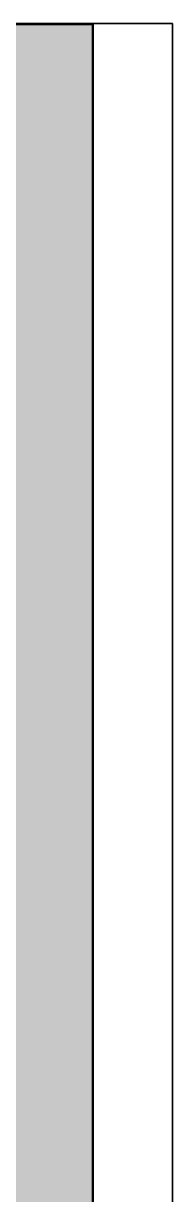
# Model space of a CAD drawing. Header units: millimetres. Extents: x -116965 to 323937, y 291661 to 566926.
# Drawn here: x -18920.3 to -18907.3, y 315302.9 to 315405.2 of the extents above; entities that cross this region are included whole.
import ezdxf

# ---------------------------------------------------------------- set-up
doc = ezdxf.new("R2010")
doc.units = ezdxf.units.MM
doc.layers.get('0').update_dxf_attribs({"lineweight": 18})
for name, color, linetype, lineweight in [('Hatch', 7, 'Continuous', 9), ('Sketch Geometry(Schneider)', 7, 'Continuous', 35), ('Visible Edges(Schneider)', 7, 'Continuous', 35)]:
    doc.layers.add(name, color=color, linetype=linetype, lineweight=lineweight)

msp = doc.modelspace()

# ---------------------------------------------------------------- hatches: boundary and pattern name
at = {"layer": 'Hatch'}
msp.add_hatch(color=256, dxfattribs=at).paths.add_polyline_path([(-18914.251709, 315055.139416), (-18932.304409, 315055.139416), (-18932.304409, 315108.121115), (-18922.307308, 315108.121115), (-18922.307308, 315301.238398), (-19007.293899, 315301.238398), (-19007.293899, 315313.195554), (-18932.304409, 315313.195554), (-18932.304409, 315405.07949), (-18914.251709, 315405.07949)])

# ---------------------------------------------------------------- linework, layer by layer
for p, q in [((-18932.304409, 315405.07949), (-18914.251709, 315405.07949)), ((-18914.251709, 315405.07949), (-18914.251709, 315055.139416))]:
    msp.add_line(p, q)
at = {"layer": 'Sketch Geometry(Schneider)'}
for p, q in [((-18932.304409, 315405.07949), (-18914.251709, 315405.07949)), ((-18914.251709, 315405.07949), (-18914.251709, 315055.139416))]:
    msp.add_line(p, q, dxfattribs=at)
at = {"layer": 'Visible Edges(Schneider)'}
for p, q in [((-18932.298825, 315405.175478), (-18914.298825, 315405.175478)), ((-18911.298825, 315405.175478), (-18914.298825, 315405.175478)), ((-18914.298825, 315405.175478), (-18914.298825, 315055.175478)), ((-18911.298825, 315405.175478), (-18907.298825, 315405.175478)), ((-18907.298825, 315055.175478), (-18907.298825, 315405.175478))]:
    msp.add_line(p, q, dxfattribs=at)

doc.saveas('drawing.dxf')
